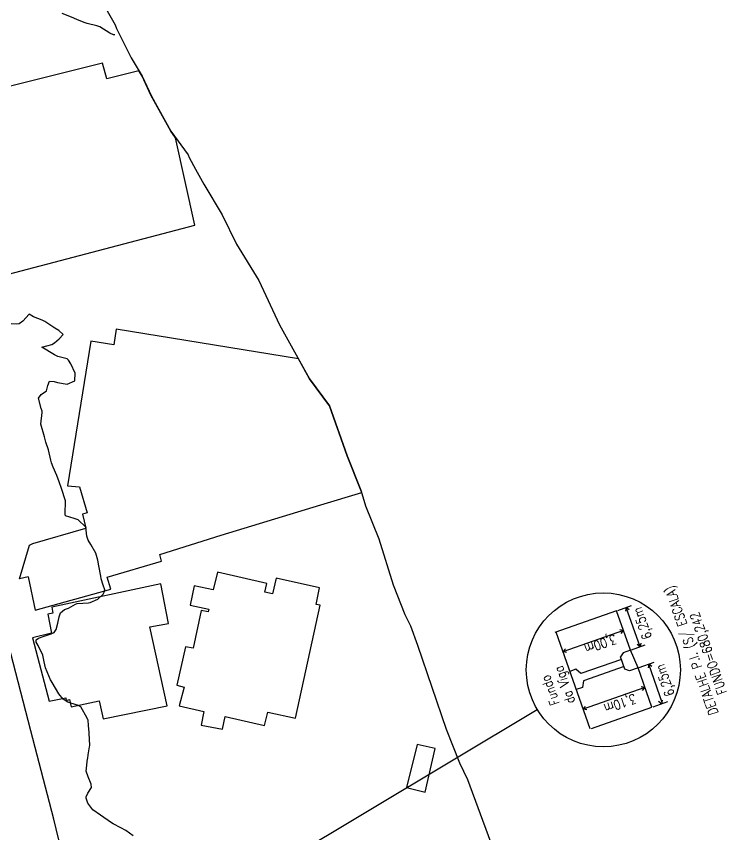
# Model space of a CAD drawing. Header units: metres. Extents: x 292545 to 299085, y 7450245 to 7463078.
# Drawn here: x 297062.3 to 297173, y 7453916.9 to 7454044.4 of the extents above; entities that cross this region are included whole.
import ezdxf

# ---------------------------------------------------------------- set-up
doc = ezdxf.new("R2010")
doc.units = ezdxf.units.M
doc.linetypes.add('CONTINUO', pattern=[0])
for name, color, linetype in [('Area', 45, 'Continuous'), ('Curvas de Nivel 1m', 11, 'Continuous'), ('Edificações', 30, 'Continuous'), ('TEXTO', 45, 'Continuous'), ('Vias Primárias', 230, 'Continuous')]:
    doc.layers.add(name, color=color, linetype=linetype)
doc.styles.add('ROMANS', font='romans', dxfattribs={"height": 0.2})

msp = doc.modelspace()

# ---------------------------------------------------------------- linework, layer by layer
at = {"layer": 'Area'}
msp.add_polyline3d([(297075.2, 7454047.46, 682.35), (297077.7, 7454043.04, 681.67), (297077.88, 7454042.47, 681.6), (297080.2, 7454037.9, 681.71), (297081.88, 7454035.07, 689.08), (297083.33, 7454031.94, 690.79), (297086.38, 7454026.47, 692.38), (297089.08, 7454022.79, 692.23), (297089.23, 7454022.39, 692.26), (297090.23, 7454020.59, 691.92), (297091.48, 7454018.23, 691.04), (297094.35, 7454013.47, 681.46), (297096.59, 7454008.89, 681.26), (297100.09, 7454003.22, 681.11), (297103.28, 7453996.3, 681.05), (297107.99, 7453987.87, 684.92), (297111.07, 7453983.68, 685.08), (297113.82, 7453975.88, 684.88), (297115.98, 7453970.56, 684.96), (297116.7, 7453968.11, 683.86), (297118.78, 7453962.95, 681.82), (297121.02, 7453955.77, 681.91), (297122.83, 7453951.18, 682.15), (297123.69, 7453949.4, 682.14), (297124.79, 7453946.36, 681.96), (297129.26, 7453933.29, 682.02), (297131.35, 7453928.06, 681.91), (297132.56, 7453925.44, 682.03), (297139.41, 7453906.98, 681.71)], dxfattribs=at)
at = {"layer": 'Curvas de Nivel 1m', "flags": 128}
for points, elevation in [([(297077.64, 7454041.51), (297077.45, 7454041.49), (297076.84, 7454041.75), (297075.32, 7454042.74), (297074.85, 7454042.91), (297073.35, 7454043.25), (297072.86, 7454043.42), (297071.73, 7454043.91), (297070.87, 7454044.25), (297069.41, 7454044.8)], 682), ([(297080.49, 7453916.67), (297079.36, 7453917.51), (297078.57, 7453917.9), (297077.37, 7453918.53), (297077.1, 7453918.71), (297075.39, 7453919.86), (297074.19, 7453920.74), (297073.41, 7453921.77), (297073.17, 7453922.51), (297073.18, 7453922.75), (297073.43, 7453923.3), (297074, 7453924.18), (297073.95, 7453924.74), (297073.46, 7453925.84), (297073.16, 7453926.75), (297073.39, 7453928.65), (297073.41, 7453928.75), (297073.5, 7453929.31), (297073.7, 7453930.56), (297073.72, 7453930.75), (297073.64, 7453932.65), (297073.64, 7453932.75), (297073.55, 7453933.88), (297073.48, 7453934.67), (297073.45, 7453934.75), (297073.33, 7453934.99), (297072.33, 7453936.77), (297071.83, 7453937.01), (297071.6, 7453937.08), (297070.31, 7453937.5), (297069.6, 7453937.94), (297068.89, 7453938.81), (297067.88, 7453940.57), (297067.73, 7453940.82), (297067.64, 7453940.98), (297066.81, 7453942.83), (297066.63, 7453943.8), (297066.43, 7453944.84), (297065.7, 7453946.31), (297065.4, 7453946.85), (297065.36, 7453947.21), (297065.72, 7453947.46), (297066.65, 7453947.76), (297067.73, 7453948.13), (297068.2, 7453948.35), (297068.48, 7453948.81), (297068.74, 7453949.82), (297068.95, 7453950.81), (297069.15, 7453951.42), (297069.77, 7453951.94), (297070.41, 7453952.16), (297071.5, 7453952.77), (297071.78, 7453952.87), (297073.54, 7453952.99), (297073.79, 7453953.03), (297074.97, 7453953.56), (297075.8, 7453954.34), (297076.05, 7453954.73), (297076.1, 7453955.02), (297075.81, 7453955.72), (297075.52, 7453956.73), (297075.46, 7453957.11), (297075.16, 7453958.74), (297074.97, 7453959.63), (297074.66, 7453960.74), (297073.89, 7453962.07), (297073.49, 7453962.75), (297073.28, 7453963.38), (297073.12, 7453964.76), (297071.93, 7453965.89), (297071.3, 7453966.14), (297069.94, 7453966.56), (297069.91, 7453966.8), (297069.9, 7453966.84), (297069.93, 7453968.8), (297069.93, 7453968.85), (297069.34, 7453970.81), (297068.98, 7453971.84), (297068.61, 7453972.81), (297068.03, 7453974.1), (297067.76, 7453974.82), (297067.68, 7453975.19), (297067.29, 7453976.83), (297066.9, 7453978.01), (297066.66, 7453978.83), (297066.11, 7453980.84), (297066.32, 7453982.65), (297066.31, 7453982.84), (297066.14, 7453983.24), (297065.72, 7453984.85), (297066.17, 7453985.44), (297066.99, 7453986.01), (297067.19, 7453986.83), (297067.47, 7453987.55), (297068.19, 7453987.48), (297068.7, 7453987.32), (297070.19, 7453987.06), (297071.38, 7453987.59), (297071.48, 7453988.78), (297070.77, 7453990.24), (297070.43, 7453990.79), (297070.23, 7453990.98), (297068.78, 7453991.35), (297068.24, 7453991.61), (297066.25, 7453992.84), (297067.84, 7453993.24), (297068.26, 7453993.52), (297068.96, 7453994.12), (297069.59, 7453994.8), (297068.91, 7453995.43), (297068.29, 7453995.76), (297066.75, 7453996.84), (297066.3, 7453997.02), (297064.99, 7453997.54), (297064.31, 7453997.96), (297063.33, 7453996.88), (297062.72, 7453996.46), (297062.3, 7453996.39), (297060.68, 7453996.52)], 681)]:
    msp.add_lwpolyline(points, dxfattribs=dict(at, elevation=elevation))
at = {"layer": 'Edificações', "elevation": 686.88}
msp.add_lwpolyline([(297081.38, 7454035.91), (297076.37, 7454034.65), (297075.73, 7454037.09), (297057.82, 7454032.6), (297058.41, 7454029.81), (297051.85, 7454028.21), (297058.06, 7454003.44), (297090.1, 7454011.84), (297087.11, 7454025.47), (297086.38, 7454026.47), (297083.27, 7454032.08), (297081.88, 7454035.07)], close=True, dxfattribs=at)
at = {"layer": 'Edificações', "elevation": 683.47}
for points in [[(297064.12, 7453957.04), (297065.25, 7453951.83), (297076.99, 7453955.12), (297076.43, 7453956.96), (297084.92, 7453959.46), (297084.63, 7453960.49), (297094.23, 7453963.53), (297109.73, 7453968.27), (297116.1, 7453970.16), (297115.98, 7453970.56), (297113.82, 7453975.88), (297111.07, 7453983.68), (297107.99, 7453987.87), (297106.23, 7453991.02), (297077.84, 7453995.65), (297077.5, 7453993.21), (297073.88, 7453993.76), (297070.24, 7453971.19), (297072.11, 7453971.07), (297073.32, 7453967.02), (297072.59, 7453966.79), (297073.13, 7453964.64)], [(297064.12, 7453957.04), (297062.8, 7453956.72), (297064.35, 7453961.98), (297064.88, 7453962.25), (297073.13, 7453964.64)]]:
    msp.add_lwpolyline(points, dxfattribs=at)
at = {"layer": 'Edificações'}
for points in [[(297109.55, 7453955.29), (297102.77, 7453956.81), (297102.22, 7453954.37), (297101.02, 7453954.65), (297101.32, 7453956.01), (297093.62, 7453957.74), (297092.95, 7453955.01), (297090.02, 7453955.62), (297089.36, 7453952.62), (297092.3, 7453952), (297092.19, 7453951.56), (297091.11, 7453951.76), (297089.84, 7453945.89), (297088.64, 7453946.13), (297087.29, 7453940.15), (297088.45, 7453939.85), (297087.68, 7453936.9), (297091.51, 7453936.02), (297091.1, 7453933.92), (297094.42, 7453933.27), (297094.83, 7453935.27), (297100.95, 7453933.88), (297101.47, 7453935.94), (297105.8, 7453935), (297109.62, 7453952.59), (297109.03, 7453952.72)], [(297084.82, 7453955.92), (297067.8, 7453952.28), (297067.98, 7453951.36), (297067.22, 7453951.21), (297067.78, 7453948.26), (297064.83, 7453947.54), (297067.4, 7453937.65), (297069.99, 7453938.18), (297070.08, 7453937.78), (297070.56, 7453937.89), (297070.83, 7453936.78), (297075.22, 7453937.72), (297075.84, 7453934.89), (297085.79, 7453936.92), (297083.11, 7453949.23), (297086.02, 7453949.76)], [(297127.57, 7453930.29), (297124.74, 7453930.92), (297123.08, 7453924.2), (297126, 7453923.46)]]:
    msp.add_lwpolyline(points, close=True, dxfattribs=at)
at = {"layer": 'TEXTO', "linetype": 'CONTINUO'}
for points in [[(297157.97, 7453945.61, 0), (297155.82, 7453951.74, 0), (297146.19, 7453948.36, 0)], [(297156, 7453951.8, 0), (297158.14, 7453952.56, 0)], [(297157.75, 7453951.89, 0), (297157.3, 7453952.26, 0), (297157.19, 7453951.69, 0)], [(297159.46, 7453946.13, 0), (297157.3, 7453952.26, 0)], [(297151.69, 7453933.33, 0), (297146.38, 7453948.42, 0)], [(297156.89, 7453948.67, 0), (297147.46, 7453945.36, 0)], [(297156.89, 7453948.67, 0), (297156.32, 7453948.79, 0)], [(297156.52, 7453948.22, 0), (297156.89, 7453948.67, 0)], [(297159.57, 7453946.7, 0), (297159.46, 7453946.13, 0), (297159.01, 7453946.5, 0)], [(297147.46, 7453945.36, 0), (297147.83, 7453945.8, 0)], [(297148.03, 7453945.24, 0), (297147.46, 7453945.36, 0)], [(297157.97, 7453945.61, 0), (297156.84, 7453945.21, 0)], [(297159.15, 7453942.84, 0), (297157.97, 7453945.61, 0)], [(297158.16, 7453945.67, 0), (297160.29, 7453946.42, 0)], [(297156.57, 7453944.16, 0), (297150.25, 7453941.94, 0)], [(297156.84, 7453945.21, 0), (297156.44, 7453944.54, 0)], [(297157.1, 7453942.65, 0), (297156.44, 7453944.54, 0)], [(297156.97, 7453943.03, 0), (297150.65, 7453940.81, 0)], [(297151.88, 7453933.39, 0), (297161.31, 7453936.71, 0), (297159.15, 7453942.84, 0)], [(297159.15, 7453942.84, 0), (297157.83, 7453942.38, 0)], [(297159.34, 7453942.91, 0), (297161.67, 7453943.73, 0)], [(297161.28, 7453943.06, 0), (297160.83, 7453943.43, 0), (297160.71, 7453942.86, 0)], [(297162.98, 7453937.3, 0), (297160.83, 7453943.43, 0)], [(297149.48, 7453942.62, 0), (297148.54, 7453942.29, 0)], [(297150.25, 7453941.94, 0), (297149.48, 7453942.62, 0)], [(297157.83, 7453942.38, 0), (297157.1, 7453942.65, 0)], [(297150.65, 7453940.81, 0), (297150.48, 7453939.79, 0)], [(297150.48, 7453939.79, 0), (297149.53, 7453939.46, 0)], [(297160.23, 7453939.78, 0), (297150.61, 7453936.39, 0)], [(297160.23, 7453939.78, 0), (297159.66, 7453939.89, 0)], [(297159.86, 7453939.33, 0), (297160.23, 7453939.78, 0)], [(297162.91, 7453937.8, 0), (297162.8, 7453937.23, 0), (297162.35, 7453937.6, 0)], [(297150.61, 7453936.39, 0), (297150.98, 7453936.84, 0)], [(297151.18, 7453936.28, 0), (297150.61, 7453936.39, 0)], [(297161.5, 7453936.78, 0), (297163.82, 7453937.59, 0)], [(296958.06, 7453825.31, 0), (297143.46, 7453936.37, 0)]]:
    msp.add_polyline3d(points, dxfattribs=at)
msp.add_circle((297153.75, 7453942.53), 12, dxfattribs=at)
at = {"layer": 'Vias Primárias', "elevation": 681.62}
msp.add_lwpolyline([(297071.2, 7453906.57), (297068.11, 7453919.26), (297064.53, 7453933.04), (297061, 7453946.7), (297057.42, 7453960.92), (297053.48, 7453976.99), (297050.29, 7453989.18), (297047.08, 7454001.54), (297044.16, 7454012.97), (297040.46, 7454027.23), (297037.24, 7454039.96), (297034.32, 7454051.63), (297032.21, 7454060.05), (297029.97, 7454066.78), (297010.51, 7454137.46), (297009.33, 7454141.96), (297005.84, 7454155.33), (297003.92, 7454163.4, -0.317081), (297006.28, 7454169.28)], format="xyb", dxfattribs=at)

# ---------------------------------------------------------------- texts
at = {"layer": 'TEXTO', "style": 'ROMANS', "width": 0.8}
for s, rotation, p in [('DETALHE P.I. (S/ ESCALA)', 109.366, (297171.69, 7453935.8)), ('6,25m', 109.366, (297161.34, 7453947.6)), ('FUNDO=680,242', 109.366, (297173.03, 7453939)), ('3,00m', 199.366, (297155.48, 7453948.1)), ('da Viga', 109.366, (297149.39, 7453937.57)), ('6,25m', 109.366, (297164.87, 7453938.72)), ('Fundo', 109.366, (297146.96, 7453937.31)), ('3,10m', 199.366, (297158.55, 7453938.82))]:
    msp.add_text(s, height=1.5, rotation=rotation, dxfattribs=at).set_placement(p)

doc.saveas('drawing.dxf')
